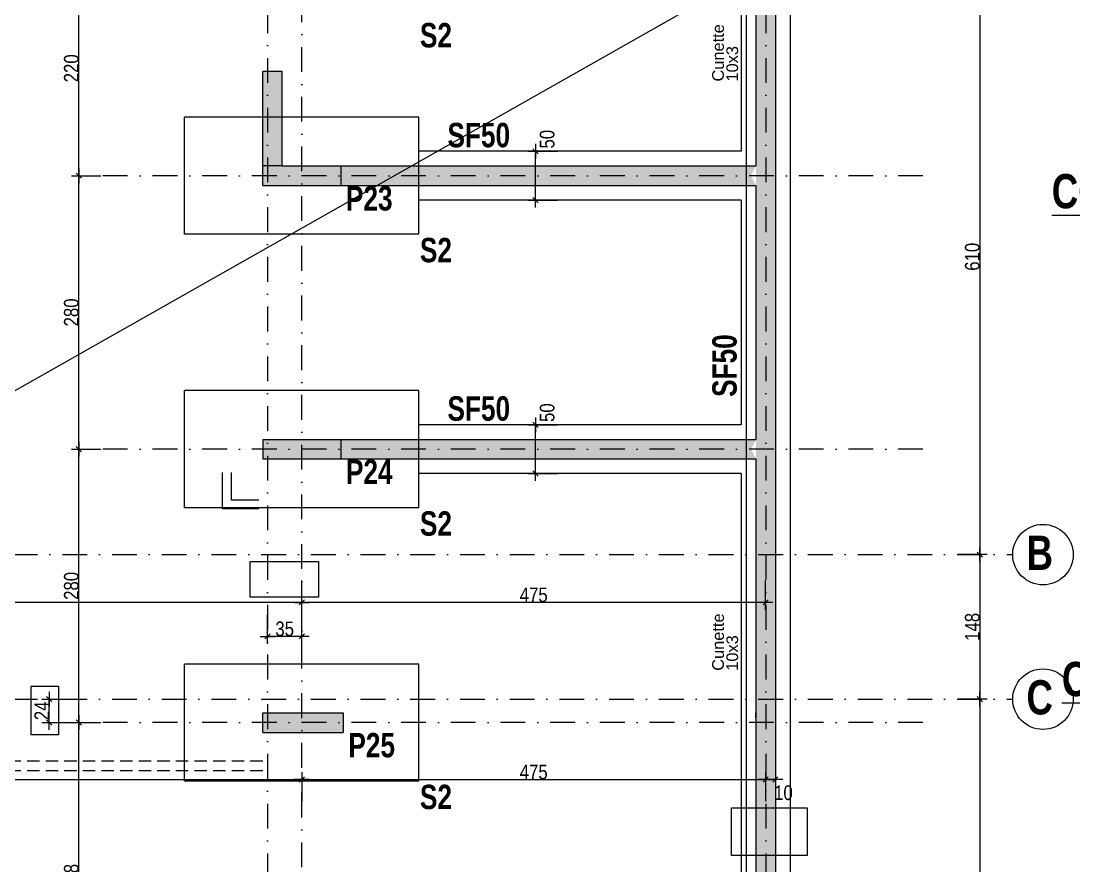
# Model space of a CAD drawing. Header units: centimetres. Extents: x -14085 to 643619, y -47998 to 35592.
# Drawn here: x 56530 to 57609, y 3973 to 4838 of the extents above; entities that cross this region are included whole.
import ezdxf
from ezdxf.enums import TextEntityAlignment as Align

# ---------------------------------------------------------------- set-up
doc = ezdxf.new("R2010")
doc.units = ezdxf.units.CM
doc.header["$PDMODE"] = 1
doc.header["$PDSIZE"] = -2
doc.linetypes.add('CACHEX2', pattern=[19.05, 12.7, -6.35])
doc.linetypes.add('TIRETPTX2', pattern=[50.8, 25.4, -12.7, 0, -12.7])
for name, color, linetype in [('01_cote_gen', 4, 'Continuous'), ('01_murs_sup', 2, 'CACHEX2'), ('01_poch_murs', 253, 'Continuous'), ('01_poch_poteaux', 250, 'Continuous'), ('01_texte', 230, 'Continuous'), ('AA_COTES', 2, 'Continuous')]:
    doc.layers.add(name, color=color, linetype=linetype)
for name, color, linetype, lineweight in [('01_murs_coup', 5, 'Continuous', 60), ('01_sem', 42, 'Continuous', 15), ('01_tram_axes', 2, 'TIRETPTX2', 9), ('B Général', 7, 'Continuous', 5)]:
    doc.layers.add(name, color=color, linetype=linetype, lineweight=lineweight)
doc.styles.add('impact', font='impact.ttf')
doc.styles.add('MATTE_TXT', font='arial.ttf')
doc.styles.add('STYLE2', font='ARIALN.TTF')
doc.dimstyles.new('JB50', dxfattribs={"dimscale": 0.1, "dimtxt": 150, "dimasz": 15, "dimexe": 0.1, "dimexo": 0.1, "dimgap": 0.09, "dimtad": 1, "dimdec": 1, "dimdsep": 46, "dimtxsty": 'STYLE2', "dimblk1": 'BOND_G', "dimblk2": 'BOND_D', "dimsah": 1, "dimcen": 1.5, "dimdle": 0.01, "dimse1": 1, "dimse2": 1, "dimclrd": 4, "dimclre": 2, "dimclrt": 6, "dimazin": 2, "dimtfac": 2.333333, "dimtdec": 1, "dimtix": 1, "dimtmove": 2, "dimatfit": 3, "dimldrblk": 'BOND_G', "dimfxl": 1, "dimtolj": 1, "dimtzin": 0, "dimarcsym": 0})

# ---------------------------------------------------------------- blocks, each defined once
blk = doc.blocks.new('BOND_G')
at = {"layer": 'AA_COTES', "color": 0}
for p, q in [((0, -5), (0, 15)), ((5, 0), (-5, 0)), ((1.77, 1.77), (-1.77, -1.77))]:
    blk.add_line(p, q, dxfattribs=at)
blk = doc.blocks.new('BOND_D')
at = {"layer": 'AA_COTES', "color": 0}
for p, q in [((5, 0), (-5, 0)), ((-1.77, -1.77), (1.77, 1.77)), ((0, 5), (0, -15))]:
    blk.add_line(p, q, dxfattribs=at)
blk = doc.blocks.new('*D1469')
at = {"layer": '01_cote_gen', "color": 4, "lineweight": -2, "transparency": 16777216}
blk.add_line((57057.2, 4375.9), (57057.2, 4422.9), dxfattribs=at)
at = {"layer": 'Defpoints', "color": 0, "lineweight": 0, "transparency": 16777216}
for p in [(57057.2, 4424.4), (57066.8, 4424.4), (57066.8, 4374.4)]:
    blk.add_point(p, dxfattribs=at)
at = {"layer": '01_cote_gen', "color": 4, "lineweight": -2, "transparency": 16777216, "xscale": 1.5, "yscale": 1.5, "zscale": 1.5}
for name, p, rotation in [('BOND_D', (57057.2, 4424.4), 90), ('BOND_G', (57057.2, 4374.4), 270)]:
    blk.add_blockref(name, p, dxfattribs=dict(at, rotation=rotation))
at = {"layer": '01_cote_gen', "color": 6, "lineweight": 0, "transparency": 16777216, "insert": (57069.1, 4436.8), "char_height": 15, "attachment_point": 5, "rotation": 90, "style": 'STYLE2'}
blk.add_mtext('\\A1;50', dxfattribs=at)
blk = doc.blocks.new('*D1470')
at = {"layer": '01_cote_gen', "color": 4, "lineweight": -2, "transparency": 16777216}
blk.add_line((57057.2, 4655.9), (57057.2, 4702.9), dxfattribs=at)
at = {"layer": 'Defpoints', "color": 0, "lineweight": 0, "transparency": 16777216}
for p in [(57057.2, 4704.4), (57066.8, 4704.4), (57066.8, 4654.4)]:
    blk.add_point(p, dxfattribs=at)
at = {"layer": '01_cote_gen', "color": 4, "lineweight": -2, "transparency": 16777216, "xscale": 1.5, "yscale": 1.5, "zscale": 1.5}
for name, p, rotation in [('BOND_D', (57057.2, 4704.4), 90), ('BOND_G', (57057.2, 4654.4), 270)]:
    blk.add_blockref(name, p, dxfattribs=dict(at, rotation=rotation))
at = {"layer": '01_cote_gen', "color": 6, "lineweight": 0, "transparency": 16777216, "insert": (57069.1, 4716.8), "char_height": 15, "attachment_point": 5, "rotation": 90, "style": 'STYLE2'}
blk.add_mtext('\\A1;50', dxfattribs=at)
blk = doc.blocks.new('*D1583')
at = {"layer": '01_cote_gen', "color": 4, "lineweight": -2, "transparency": 16777216}
blk.add_line((56816.3, 4242.5), (56054.4, 4242.5), dxfattribs=at)
at = {"layer": 'Defpoints', "color": 0, "lineweight": 0, "transparency": 16777216}
for p in [(56817.8, 4249.6), (56052.9, 4242.5), (56052.9, 4203.6)]:
    blk.add_point(p, dxfattribs=at)
at = {"layer": '01_cote_gen', "color": 4, "lineweight": -2, "transparency": 16777216, "xscale": 1.5, "yscale": 1.5, "zscale": 1.5, "rotation": 180}
blk.add_blockref('BOND_D', (56052.9, 4242.5), dxfattribs=at)
at = {"layer": '01_cote_gen', "color": 4, "lineweight": -2, "transparency": 16777216, "xscale": 1.5, "yscale": 1.5, "zscale": 1.5}
blk.add_blockref('BOND_G', (56817.8, 4242.5), dxfattribs=at)
at = {"layer": '01_cote_gen', "color": 6, "lineweight": 0, "transparency": 16777216, "insert": (56435.3, 4250.1), "char_height": 15, "attachment_point": 5, "style": 'STYLE2'}
blk.add_mtext('\\A1;765', dxfattribs=at)
blk = doc.blocks.new('*D1584')
at = {"layer": '01_cote_gen', "color": 4, "lineweight": -2, "transparency": 16777216}
blk.add_line((57291.3, 4242.5), (56819.3, 4242.5), dxfattribs=at)
at = {"layer": 'Defpoints', "color": 0, "lineweight": 0, "transparency": 16777216}
for p in [(57292.8, 4315.7), (56817.8, 4265), (56817.8, 4242.5)]:
    blk.add_point(p, dxfattribs=at)
at = {"layer": '01_cote_gen', "color": 4, "lineweight": -2, "transparency": 16777216, "xscale": 1.5, "yscale": 1.5, "zscale": 1.5, "rotation": 180}
blk.add_blockref('BOND_D', (56817.8, 4242.5), dxfattribs=at)
at = {"layer": '01_cote_gen', "color": 4, "lineweight": -2, "transparency": 16777216, "xscale": 1.5, "yscale": 1.5, "zscale": 1.5}
blk.add_blockref('BOND_G', (57292.8, 4242.5), dxfattribs=at)
at = {"layer": '01_cote_gen', "color": 6, "lineweight": 0, "transparency": 16777216, "insert": (57055.3, 4250.1), "char_height": 15, "attachment_point": 5, "style": 'STYLE2'}
blk.add_mtext('\\A1;475', dxfattribs=at)
blk = doc.blocks.new('*D1585')
at = {"layer": '01_cote_gen', "color": 4, "lineweight": -2, "transparency": 16777216}
blk.add_line((56816.3, 4207.7), (56784.3, 4207.7), dxfattribs=at)
at = {"layer": 'Defpoints', "color": 0, "lineweight": 0, "transparency": 16777216}
for p in [(56782.8, 4213.3), (56782.8, 4207.7), (56817.8, 4185.6)]:
    blk.add_point(p, dxfattribs=at)
at = {"layer": '01_cote_gen', "color": 4, "lineweight": -2, "transparency": 16777216, "xscale": 1.5, "yscale": 1.5, "zscale": 1.5, "rotation": 180}
blk.add_blockref('BOND_D', (56782.8, 4207.7), dxfattribs=at)
at = {"layer": '01_cote_gen', "color": 4, "lineweight": -2, "transparency": 16777216, "xscale": 1.5, "yscale": 1.5, "zscale": 1.5}
blk.add_blockref('BOND_G', (56817.8, 4207.7), dxfattribs=at)
at = {"layer": '01_cote_gen', "color": 6, "lineweight": 0, "transparency": 16777216, "insert": (56800.3, 4215.3), "char_height": 15, "attachment_point": 5, "style": 'STYLE2'}
blk.add_mtext('\\A1;35', dxfattribs=at)
blk = doc.blocks.new('*D1606')
at = {"layer": '01_cote_gen', "color": 4, "lineweight": -2, "transparency": 16777216}
blk.add_line((56179.9, 4061.2), (56816.3, 4061.2), dxfattribs=at)
at = {"layer": 'Defpoints', "color": 0, "lineweight": 0, "transparency": 16777216}
for p in [(56817.8, 4107.4), (56817.8, 4061.2), (56178.4, 4042.3)]:
    blk.add_point(p, dxfattribs=at)
at = {"layer": '01_cote_gen', "color": 4, "lineweight": -2, "transparency": 16777216, "xscale": 1.5, "yscale": 1.5, "zscale": 1.5, "rotation": 180}
blk.add_blockref('BOND_G', (56178.4, 4061.2), dxfattribs=at)
at = {"layer": '01_cote_gen', "color": 4, "lineweight": -2, "transparency": 16777216, "xscale": 1.5, "yscale": 1.5, "zscale": 1.5}
blk.add_blockref('BOND_D', (56817.8, 4061.2), dxfattribs=at)
at = {"layer": '01_cote_gen', "color": 6, "lineweight": 0, "transparency": 16777216, "insert": (56498.1, 4068.9), "char_height": 15, "attachment_point": 5, "style": 'STYLE2'}
blk.add_mtext('\\A1;639.5', dxfattribs=at)
blk = doc.blocks.new('*D1607')
at = {"layer": '01_cote_gen', "color": 4, "lineweight": -2, "transparency": 16777216}
blk.add_line((56819.3, 4061.2), (57291.3, 4061.2), dxfattribs=at)
at = {"layer": 'Defpoints', "color": 0, "lineweight": 0, "transparency": 16777216}
for p in [(57292.8, 4061.2), (57292.8, 4045), (56817.8, 4019)]:
    blk.add_point(p, dxfattribs=at)
at = {"layer": '01_cote_gen', "color": 4, "lineweight": -2, "transparency": 16777216, "xscale": 1.5, "yscale": 1.5, "zscale": 1.5, "rotation": 180}
blk.add_blockref('BOND_G', (56817.8, 4061.2), dxfattribs=at)
at = {"layer": '01_cote_gen', "color": 4, "lineweight": -2, "transparency": 16777216, "xscale": 1.5, "yscale": 1.5, "zscale": 1.5}
blk.add_blockref('BOND_D', (57292.8, 4061.2), dxfattribs=at)
at = {"layer": '01_cote_gen', "color": 6, "lineweight": 0, "transparency": 16777216, "insert": (57055.3, 4068.8), "char_height": 15, "attachment_point": 5, "style": 'STYLE2'}
blk.add_mtext('\\A1;475', dxfattribs=at)
blk = doc.blocks.new('*D1608')
at = {"layer": '01_cote_gen', "color": 4, "lineweight": -2, "transparency": 16777216}
blk.add_line((57294.3, 4061.2), (57301.3, 4061.2), dxfattribs=at)
at = {"layer": 'Defpoints', "color": 0, "lineweight": 0, "transparency": 16777216}
for p in [(57302.8, 4061.2), (57292.8, 4053.7), (57302.8, 4053.7)]:
    blk.add_point(p, dxfattribs=at)
at = {"layer": '01_cote_gen', "color": 4, "lineweight": -2, "transparency": 16777216, "xscale": 1.5, "yscale": 1.5, "zscale": 1.5, "rotation": 180}
blk.add_blockref('BOND_G', (57292.8, 4061.2), dxfattribs=at)
at = {"layer": '01_cote_gen', "color": 4, "lineweight": -2, "transparency": 16777216, "xscale": 1.5, "yscale": 1.5, "zscale": 1.5}
blk.add_blockref('BOND_D', (57302.8, 4061.2), dxfattribs=at)
at = {"layer": '01_cote_gen', "color": 6, "lineweight": 0, "transparency": 16777216, "insert": (57311, 4047.5), "char_height": 15, "attachment_point": 5, "style": 'STYLE2'}
blk.add_mtext('\\A1;10', dxfattribs=at)
blk = doc.blocks.new('*D1719')
at = {"layer": '01_cote_gen', "color": 4, "lineweight": -2, "transparency": 16777216}
blk.add_line((56589.6, 3802.9), (56589.6, 4117.9), dxfattribs=at)
at = {"layer": 'Defpoints', "color": 0, "lineweight": 0, "transparency": 16777216}
for p in [(56589.6, 4119.4), (56613.9, 4119.4), (56613.9, 3801.4)]:
    blk.add_point(p, dxfattribs=at)
at = {"layer": '01_cote_gen', "color": 4, "lineweight": -2, "transparency": 16777216, "xscale": 1.5, "yscale": 1.5, "zscale": 1.5}
for name, p, rotation in [('BOND_D', (56589.6, 4119.4), 90), ('BOND_G', (56589.6, 3801.4), 270)]:
    blk.add_blockref(name, p, dxfattribs=dict(at, rotation=rotation))
at = {"layer": '01_cote_gen', "color": 6, "lineweight": 0, "transparency": 16777216, "insert": (56581.9, 3960.4), "char_height": 15, "attachment_point": 5, "rotation": 90, "style": 'STYLE2'}
blk.add_mtext('\\A1;318', dxfattribs=at)
blk = doc.blocks.new('*D1720')
at = {"layer": '01_cote_gen', "color": 4, "lineweight": -2, "transparency": 16777216}
blk.add_line((56589.6, 4120.9), (56589.6, 4397.9), dxfattribs=at)
at = {"layer": 'Defpoints', "color": 0, "lineweight": 0, "transparency": 16777216}
for p in [(56589.6, 4399.4), (56640.8, 4399.4), (56613.9, 4119.4)]:
    blk.add_point(p, dxfattribs=at)
at = {"layer": '01_cote_gen', "color": 4, "lineweight": -2, "transparency": 16777216, "xscale": 1.5, "yscale": 1.5, "zscale": 1.5}
for name, p, rotation in [('BOND_D', (56589.6, 4399.4), 90), ('BOND_G', (56589.6, 4119.4), 270)]:
    blk.add_blockref(name, p, dxfattribs=dict(at, rotation=rotation))
at = {"layer": '01_cote_gen', "color": 6, "lineweight": 0, "transparency": 16777216, "insert": (56581.9, 4259.4), "char_height": 15, "attachment_point": 5, "rotation": 90, "style": 'STYLE2'}
blk.add_mtext('\\A1;280', dxfattribs=at)
blk = doc.blocks.new('*D1721')
at = {"layer": '01_cote_gen', "color": 4, "lineweight": -2, "transparency": 16777216}
blk.add_line((56589.6, 4400.9), (56589.6, 4677.9), dxfattribs=at)
at = {"layer": 'Defpoints', "color": 0, "lineweight": 0, "transparency": 16777216}
for p in [(56589.6, 4679.4), (56642.5, 4679.4), (56640.8, 4399.4)]:
    blk.add_point(p, dxfattribs=at)
at = {"layer": '01_cote_gen', "color": 4, "lineweight": -2, "transparency": 16777216, "xscale": 1.5, "yscale": 1.5, "zscale": 1.5}
for name, p, rotation in [('BOND_D', (56589.6, 4679.4), 90), ('BOND_G', (56589.6, 4399.4), 270)]:
    blk.add_blockref(name, p, dxfattribs=dict(at, rotation=rotation))
at = {"layer": '01_cote_gen', "color": 6, "lineweight": 0, "transparency": 16777216, "insert": (56581.9, 4539.4), "char_height": 15, "attachment_point": 5, "rotation": 90, "style": 'STYLE2'}
blk.add_mtext('\\A1;280', dxfattribs=at)
blk = doc.blocks.new('*D1722')
at = {"layer": '01_cote_gen', "color": 4, "lineweight": -2, "transparency": 16777216}
blk.add_line((56589.6, 4680.9), (56589.6, 4897.9), dxfattribs=at)
at = {"layer": 'Defpoints', "color": 0, "lineweight": 0, "transparency": 16777216}
for p in [(56589.6, 4899.4), (56613.9, 4899.4), (56642.5, 4679.4)]:
    blk.add_point(p, dxfattribs=at)
at = {"layer": '01_cote_gen', "color": 4, "lineweight": -2, "transparency": 16777216, "xscale": 1.5, "yscale": 1.5, "zscale": 1.5}
for name, p, rotation in [('BOND_D', (56589.6, 4899.4), 90), ('BOND_G', (56589.6, 4679.4), 270)]:
    blk.add_blockref(name, p, dxfattribs=dict(at, rotation=rotation))
at = {"layer": '01_cote_gen', "color": 6, "lineweight": 0, "transparency": 16777216, "insert": (56581.9, 4789.4), "char_height": 15, "attachment_point": 5, "rotation": 90, "style": 'STYLE2'}
blk.add_mtext('\\A1;220', dxfattribs=at)
blk = doc.blocks.new('*D1724')
at = {"layer": '01_cote_gen', "color": 4, "lineweight": -2, "transparency": 16777216}
blk.add_line((56559.2, 4120.9), (56559.2, 4141.9), dxfattribs=at)
at = {"layer": 'Defpoints', "color": 0, "lineweight": 0, "transparency": 16777216}
for p in [(56559.2, 4143.4), (56622.2, 4143.4), (56622.2, 4119.4)]:
    blk.add_point(p, dxfattribs=at)
at = {"layer": '01_cote_gen', "color": 4, "lineweight": -2, "transparency": 16777216, "xscale": 1.5, "yscale": 1.5, "zscale": 1.5}
for name, p, rotation in [('BOND_D', (56559.2, 4143.4), 90), ('BOND_G', (56559.2, 4119.4), 270)]:
    blk.add_blockref(name, p, dxfattribs=dict(at, rotation=rotation))
at = {"layer": '01_cote_gen', "color": 6, "lineweight": 0, "transparency": 16777216, "insert": (56551.6, 4131.4), "char_height": 15, "attachment_point": 5, "rotation": 90, "style": 'STYLE2'}
blk.add_mtext('\\A1;24', dxfattribs=at)
blk = doc.blocks.new('*D1726')
at = {"layer": '01_cote_gen', "color": 4, "lineweight": -2, "transparency": 16777216}
blk.add_line((57512.2, 4899.9), (57512.2, 4292.9), dxfattribs=at)
at = {"layer": 'Defpoints', "color": 0, "lineweight": 0, "transparency": 16777216}
for p in [(57512.2, 4901.4), (57512.2, 4291.4), (57512.2, 4291.4)]:
    blk.add_point(p, dxfattribs=at)
at = {"layer": '01_cote_gen', "color": 4, "lineweight": -2, "transparency": 16777216, "xscale": 1.5, "yscale": 1.5, "zscale": 1.5}
for name, p, rotation in [('BOND_G', (57512.2, 4901.4), 90), ('BOND_D', (57512.2, 4291.4), 270)]:
    blk.add_blockref(name, p, dxfattribs=dict(at, rotation=rotation))
at = {"layer": '01_cote_gen', "color": 6, "lineweight": 0, "transparency": 16777216, "insert": (57504.5, 4596.4), "char_height": 15, "attachment_point": 5, "rotation": 90, "style": 'STYLE2'}
blk.add_mtext('\\A1;610', dxfattribs=at)
blk = doc.blocks.new('*D1727')
at = {"layer": '01_cote_gen', "color": 4, "lineweight": -2, "transparency": 16777216}
blk.add_line((57512.2, 4289.9), (57512.2, 4144.9), dxfattribs=at)
at = {"layer": 'Defpoints', "color": 0, "lineweight": 0, "transparency": 16777216}
for p in [(57512.2, 4291.4), (57512.2, 4143.4), (57512.2, 4143.4)]:
    blk.add_point(p, dxfattribs=at)
at = {"layer": '01_cote_gen', "color": 4, "lineweight": -2, "transparency": 16777216, "xscale": 1.5, "yscale": 1.5, "zscale": 1.5}
for name, p, rotation in [('BOND_G', (57512.2, 4291.4), 90), ('BOND_D', (57512.2, 4143.4), 270)]:
    blk.add_blockref(name, p, dxfattribs=dict(at, rotation=rotation))
at = {"layer": '01_cote_gen', "color": 6, "lineweight": 0, "transparency": 16777216, "insert": (57504.5, 4217.4), "char_height": 15, "attachment_point": 5, "rotation": 90, "style": 'STYLE2'}
blk.add_mtext('\\A1;148', dxfattribs=at)
blk = doc.blocks.new('*D1728')
at = {"layer": '01_cote_gen', "color": 4, "lineweight": -2, "transparency": 16777216}
blk.add_line((57512.2, 4141.9), (57512.2, 3534.9), dxfattribs=at)
at = {"layer": 'Defpoints', "color": 0, "lineweight": 0, "transparency": 16777216}
for p in [(57512.2, 4143.4), (57512.2, 3533.4), (57512.2, 3533.4)]:
    blk.add_point(p, dxfattribs=at)
at = {"layer": '01_cote_gen', "color": 4, "lineweight": -2, "transparency": 16777216, "xscale": 1.5, "yscale": 1.5, "zscale": 1.5}
for name, p, rotation in [('BOND_G', (57512.2, 4143.4), 90), ('BOND_D', (57512.2, 3533.4), 270)]:
    blk.add_blockref(name, p, dxfattribs=dict(at, rotation=rotation))
at = {"layer": '01_cote_gen', "color": 6, "lineweight": 0, "transparency": 16777216, "insert": (57504.5, 3838.4), "char_height": 15, "attachment_point": 5, "rotation": 90, "style": 'STYLE2'}
blk.add_mtext('\\A1;610', dxfattribs=at)

msp = doc.modelspace()

# ---------------------------------------------------------------- hatches: boundary and pattern name
at = {"layer": '01_poch_murs', "lineweight": 0}
h = msp.add_hatch(color=256, dxfattribs=at)
h.dxf.hatch_style = 1
h.paths.add_polyline_path([(57302.83, 5476.41), (56539.4, 5480.05), (55154.86, 5479.56), (55154.87, 5454.56), (56539.35, 5455.05), (57283.29, 5451.5), (57283.16, 5425.39), (57352.83, 5425.39), (57352.83, 5355.39), (57282.83, 5355.39), (57282.83, 4909.39), (56777.83, 4909.39), (56777.83, 4889.39), (57282.83, 4889.39), (57282.83, 4689.39), (56857.83, 4689.39), (56857.83, 4669.39), (57282.83, 4669.39), (57282.83, 4409.39), (56857.83, 4409.39), (56857.83, 4389.39), (57282.83, 4389.39), (57282.83, 3811.39), (56857.83, 3811.39), (56857.83, 3791.39), (57282.83, 3791.39), (57282.83, 3265.39), (56857.76, 3265.39), (56857.76, 3247.39), (56894.83, 3247.39), (56894.83, 3247.39), (56976.83, 3247.39), (57282.83, 3247.39), (57282.83, 2721.39), (56857.83, 2721.39), (56857.83, 2701.39), (57282.83, 2701.39), (57282.83, 2414.39), (57352.83, 2414.39), (57352.83, 2344.39), (56857.83, 2344.39), (56857.83, 2324.39), (57373.03, 2324.39), (57373.03, 2434.39), (57302.83, 2434.39), (57302.83, 5335.39), (57372.83, 5335.39), (57372.83, 5445.41), (57302.83, 5445.41)])
h = msp.add_hatch(color=256, dxfattribs=at)
h.dxf.hatch_style = 1
h.paths.add_polyline_path([(56797.83, 4786.19), (56777.83, 4786.19), (56777.83, 4689.39), (56797.83, 4689.39)])
at = {"layer": '01_poch_poteaux', "lineweight": 0}
h = msp.add_hatch(color=256, dxfattribs=at)
h.dxf.hatch_style = 1
h.paths.add_polyline_path([(56857.83, 4689.39), (56797.83, 4689.39), (56777.83, 4689.39), (56777.83, 4669.39), (56857.83, 4669.39)])
h.paths.add_polyline_path([(56857.83, 4409.39), (56777.83, 4409.39), (56777.83, 4389.39), (56857.83, 4389.39)])
at = {"layer": '01_poch_poteaux', "lineweight": 0, "ltscale": 0.2}
h = msp.add_hatch(color=256, dxfattribs=at)
h.dxf.hatch_style = 1
h.paths.add_polyline_path([(56782.83, 4129.39), (56777.83, 4129.39), (56777.83, 4119.39), (56782.83, 4119.39)])
h.paths.add_polyline_path([(56817.83, 4129.39), (56782.83, 4129.39), (56782.83, 4119.39), (56817.83, 4119.39)])
h.paths.add_polyline_path([(56817.83, 4119.39), (56782.83, 4119.39), (56782.83, 4109.39), (56817.83, 4109.39)])
h.paths.add_polyline_path([(56782.83, 4119.39), (56777.83, 4119.39), (56777.83, 4109.39), (56782.83, 4109.39)])
h.paths.add_polyline_path([(56860.33, 4129.39), (56817.83, 4129.39), (56817.83, 4119.39), (56860.33, 4119.39)])
h.paths.add_polyline_path([(56860.33, 4119.39), (56817.83, 4119.39), (56817.83, 4109.39), (56860.33, 4109.39)])

# ---------------------------------------------------------------- linework, layer by layer
at = {"layer": '01_cote_gen', "lineweight": 0}
for points in [[(56764.9, 4284.23), (56834.96, 4284.23), (56834.96, 4247.97), (56764.9, 4247.97)], [(56540.6, 4156.8), (56568.61, 4156.8), (56568.61, 4107.02), (56540.6, 4107.02)]]:
    msp.add_lwpolyline(points, close=True, dxfattribs=at)
at = {"layer": '01_cote_gen', "lineweight": 0, "ltscale": 0.2}
msp.add_lwpolyline([(57257.72, 4032.22), (57335.37, 4032.22), (57335.37, 3983.26), (57257.72, 3983.26)], close=True, dxfattribs=at)
at = {"layer": '01_murs_coup', "lineweight": 18}
for p, q in [((57302.83, 5335.39), (57302.83, 2430.39)), ((56777.83, 4669.39), (56777.83, 4786.19)), ((56797.83, 4689.39), (56797.83, 4786.19)), ((56797.83, 4689.39), (57282.83, 4689.39)), ((56777.83, 4669.39), (57282.83, 4669.39)), ((56777.83, 4409.39), (57282.83, 4409.39)), ((56777.83, 4389.39), (57282.83, 4389.39)), ((56777.83, 4129.39), (56860.33, 4129.39)), ((56777.83, 4109.39), (56777.83, 4129.39)), ((56782.83, 4129.39), (56860.33, 4129.39)), ((56860.33, 4129.39), (56860.33, 4109.39)), ((56777.83, 4109.39), (56860.33, 4109.39)), ((56782.83, 4109.39), (56860.33, 4109.39))]:
    msp.add_line(p, q, dxfattribs=at)
at = {"layer": '01_murs_coup', "lineweight": 5}
for p, q in [((57282.83, 4889.39), (57282.83, 4689.39)), ((56797.83, 4786.19), (56777.83, 4786.19)), ((56797.83, 4689.39), (56797.83, 4786.19)), ((56797.83, 4689.39), (57282.83, 4689.39)), ((57282.83, 4669.39), (57282.83, 4409.39)), ((57282.83, 4389.39), (57282.83, 3811.39)), ((57282.83, 4124.39), (57282.83, 4129.39))]:
    msp.add_line(p, q, dxfattribs=at)
at = {"layer": '01_murs_coup', "lineweight": 0}
msp.add_line((56777.83, 4409.39), (56777.83, 4389.39), dxfattribs=at)
at = {"layer": '01_murs_sup'}
for p, q in [((56777.83, 4079.87), (52428.87, 4079.87)), ((56777.83, 4069.87), (52428.87, 4069.87))]:
    msp.add_line(p, q, dxfattribs=at)
at = {"layer": '01_poch_murs', "lineweight": 0}
msp.add_line((56797.83, 4689.39), (56777.83, 4689.39), dxfattribs=at)
at = {"layer": '01_poch_poteaux', "lineweight": 5}
for p, q in [((56857.83, 4689.39), (56857.83, 4669.39)), ((56857.83, 4409.39), (56857.83, 4389.39))]:
    msp.add_line(p, q, dxfattribs=at)
at = {"layer": '01_sem', "lineweight": 5}
for p, q in [((57272.83, 5451.55), (57272.83, 2340.39)), ((57317.83, 5320.39), (57317.83, 2220.28)), ((57267.83, 4874.39), (57267.83, 4704.39)), ((56697.83, 4619.39), (56697.83, 4739.39)), ((56937.83, 4739.39), (56697.83, 4739.39)), ((56937.83, 4619.39), (56937.83, 4739.39)), ((57267.83, 4704.39), (56937.83, 4704.39)), ((57267.83, 4654.39), (56937.83, 4654.39)), ((57267.83, 4654.39), (57267.83, 4424.39)), ((56937.83, 4619.39), (56697.83, 4619.39)), ((56697.83, 4339.39), (56697.83, 4459.39)), ((56937.83, 4459.39), (56697.83, 4459.39)), ((56937.83, 4339.39), (56937.83, 4459.39)), ((57267.83, 4424.39), (56937.83, 4424.39)), ((57267.83, 4374.39), (56937.83, 4374.39)), ((57267.83, 4374.39), (57267.83, 3826.39)), ((56937.83, 4339.39), (56697.83, 4339.39)), ((56697.83, 4059.39), (56697.83, 4179.39)), ((56937.83, 4179.39), (56697.83, 4179.39)), ((56937.83, 4059.39), (56937.83, 4179.39)), ((56937.83, 4059.39), (56697.83, 4059.39))]:
    msp.add_line(p, q, dxfattribs=at)
for points in [[(57272.83, 4669.39), (57272.83, 4689.39), (57282.83, 4689.39), (57282.83, 4669.39)], [(57272.83, 4389.39), (57272.83, 4409.39), (57282.83, 4409.39), (57282.83, 4389.39)]]:
    msp.add_solid(points, dxfattribs=at)
at = {"layer": '01_texte'}
msp.add_line((55559.86, 3913.07), (57282.83, 4889.39), dxfattribs=at)
for centre in [(57576.78, 4291.39), (57576.78, 4143.39)]:
    msp.add_circle(centre, 30.98, dxfattribs=at)
at = {"layer": '01_tram_axes'}
for p, q in [((56782.83, 5716.04), (56782.83, 2230.67)), ((57292.83, 5716.04), (57292.83, 2230.67)), ((56817.83, 2240.76), (56817.83, 5036.01)), ((57453.9, 4679.39), (56613.91, 4679.39)), ((57453.9, 4399.39), (56613.91, 4399.39)), ((49904.77, 4291.39), (57545.8, 4291.39)), ((49904.77, 4143.39), (57545.8, 4143.39)), ((57453.9, 4119.39), (56613.91, 4119.39))]:
    msp.add_line(p, q, dxfattribs=at)
at = {"layer": 'B Général', "color": 7, "linetype": 'Continuous', "lineweight": 13}
for p, q in [((56736.77, 4338.33), (56736.77, 4375.39)), ((56745.77, 4347.33), (56745.77, 4375.39)), ((56773.83, 4347.33), (56745.77, 4347.33)), ((56773.83, 4338.33), (56736.77, 4338.33))]:
    msp.add_line(p, q, dxfattribs=at)

# ---------------------------------------------------------------- texts
at = {"layer": '01_texte', "style": 'impact'}
for s, p in [('S2', (56971.6, 4803.29)), ('SF50', (57031.12, 4701.02)), ('P23', (56910.77, 4636.28)), ('S2', (56971.6, 4583.29)), ('SF50', (57031.12, 4421.02)), ('P24', (56910.77, 4356.28)), ('S2', (56971.6, 4303.29)), ('P25', (56913.27, 4076.28)), ('S2', (56971.6, 4023.29))]:
    msp.add_text(s, height=25, dxfattribs=at).set_placement(p, align=Align.BOTTOM_RIGHT)
at = {"layer": '01_texte', "style": 'MATTE_TXT'}
for s, p in [('Cunette', (57250.05, 4775.85)), ('10x3', (57264.58, 4775.85)), ('Cunette', (57250.05, 4172.47)), ('10x3', (57264.58, 4172.47))]:
    msp.add_text(s, height=12, rotation=90, dxfattribs=at).set_placement(p)
at = {"layer": '01_texte', "style": 'impact'}
for s, p in [('%%UCOUPES TYPES SEMELLES FILANTES', (57935.17, 4635.57)), ('%%UCOUPES TYPES SEMELLES ISOLEES', (57935.17, 4136.03))]:
    msp.add_text(s, height=35, dxfattribs=at).set_placement(p, align=Align.BOTTOM_CENTER)
msp.add_text('SF50', height=25, rotation=90, dxfattribs=at).set_placement((57270.65, 4517), align=Align.BOTTOM_RIGHT)
for s, p in [('B', (57573.44, 4293.27)), ('C', (57573.44, 4145.27))]:
    msp.add_text(s, height=35, dxfattribs=at).set_placement(p, align=Align.MIDDLE_CENTER)

# ---------------------------------------------------------------- dimensions: what is measured, and where the dimension line sits
at = {"layer": '01_cote_gen', "lineweight": 0}
for base, p1, p2, picture, middle in [((56589.58, 4899.39), (56642.54, 4679.39), (56613.91, 4899.39), '*D1722', (56581.91, 4789.39)), ((57512.19, 4291.39), (57512.19, 4901.39), (57512.19, 4291.39), '*D1726', (57504.52, 4596.39)), ((56589.58, 4679.39), (56640.79, 4399.39), (56642.54, 4679.39), '*D1721', (56581.91, 4539.39)), ((56589.58, 4399.39), (56613.91, 4119.39), (56640.79, 4399.39), '*D1720', (56581.91, 4259.39)), ((57512.19, 4143.39), (57512.19, 4291.39), (57512.19, 4143.39), '*D1727', (57504.52, 4217.39)), ((56559.15, 4143.39), (56622.23, 4119.39), (56622.23, 4143.39), '*D1724', (56551.62, 4131.39)), ((57512.19, 3533.39), (57512.19, 4143.39), (57512.19, 3533.39), '*D1728', (57504.52, 3838.39)), ((56589.58, 4119.39), (56613.91, 3801.39), (56613.91, 4119.39), '*D1719', (56581.91, 3960.39))]:
    dim = msp.add_linear_dim(base=base, p1=p1, p2=p2, angle=90, dimstyle='JB50', dxfattribs=at)
    dim.commit()
    dim.dimension.update_dxf_attribs({"geometry": picture, "text_midpoint": middle})
for base, p1, p2, picture, middle in [((57057.15, 4704.39), (57066.83, 4654.39), (57066.83, 4704.39), '*D1470', (57069.09, 4716.8)), ((57057.15, 4424.39), (57066.83, 4374.39), (57066.83, 4424.39), '*D1469', (57069.09, 4436.8))]:
    dim = msp.add_linear_dim(base=base, p1=p1, p2=p2, angle=90, dimstyle='JB50', dxfattribs=at)
    dim.commit()
    dim.dimension.update_dxf_attribs({"geometry": picture, "text_midpoint": middle, "dimtype": 160})
for base, p1, p2, picture, middle in [((56817.83, 4242.46), (57292.83, 4315.74), (56817.83, 4264.96), '*D1584', (57055.33, 4250.09)), ((56052.87, 4242.46), (56817.83, 4249.65), (56052.87, 4203.56), '*D1583', (56435.35, 4250.12)), ((56782.83, 4207.67), (56817.83, 4185.61), (56782.83, 4213.33), '*D1585', (56800.33, 4215.34)), ((56817.8298, 4061.2105), (56178.3763, 4042.3008), (56817.8298, 4107.4141), '*D1606', (56498.1031, 4068.8781)), ((57292.83, 4061.21), (56817.83, 4019), (57292.83, 4044.95), '*D1607', (57055.33, 4068.85))]:
    dim = msp.add_linear_dim(base=base, p1=p1, p2=p2, dimstyle='JB50', dxfattribs=at)
    dim.commit()
    dim.dimension.update_dxf_attribs({"geometry": picture, "text_midpoint": middle})
dim = msp.add_linear_dim(base=(57302.83, 4061.21), p1=(57292.83, 4053.71), p2=(57302.83, 4053.71), dimstyle='JB50', dxfattribs=at)
dim.commit()
dim.dimension.update_dxf_attribs({"geometry": '*D1608', "text_midpoint": (57311, 4047.45), "dimtype": 160})

doc.saveas('drawing.dxf')
